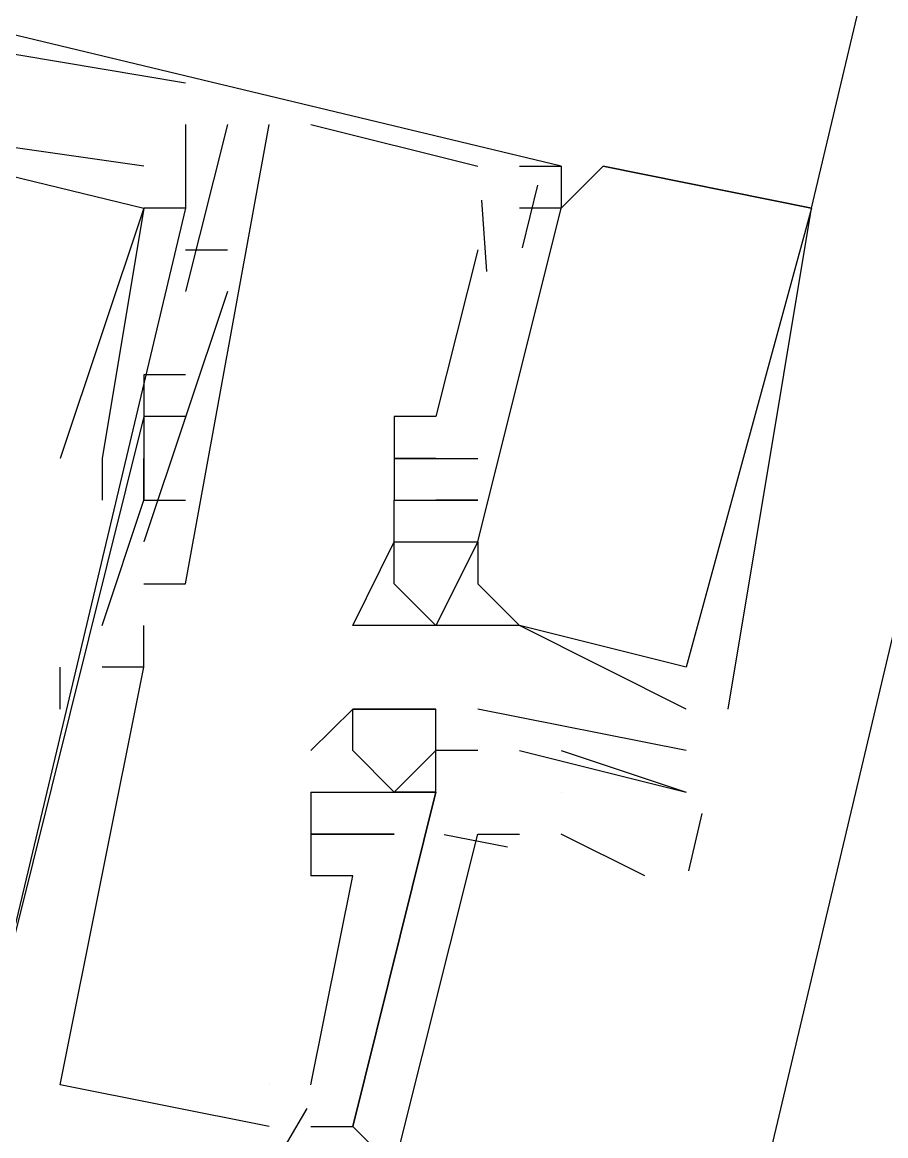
# Model space of a CAD drawing. Header units: feet. Extents: x -84 to 198, y -22 to 181.
# Drawn here: x 114.3611 to 114.637, y 60.5081 to 60.8638 of the extents above; entities that cross this region are included whole.
import ezdxf

# ---------------------------------------------------------------- set-up
doc = ezdxf.new("R2010")
doc.units = ezdxf.units.FT
doc.layers.add('A-LINEA', color=7, linetype='CONTINUOUS')

msp = doc.modelspace()

# ---------------------------------------------------------------- linework, layer by layer
at = {"layer": 'A-LINEA'}
for p, q in [((114.6133, 60.8044), (116.2533, 67.7378)), ((114.6133, 60.8044), (116.2533, 67.7378)), ((114.4133, 60.8444), (114.4133, 60.8444)), ((114.4133, 60.8444), (114.4133, 60.8444)), ((114.4133, 60.8444), (114.4133, 60.8444)), ((114.4133, 60.8444), (114.4133, 60.8444)), ((114.4133, 60.8444), (114.4133, 60.8444)), ((114.4133, 60.8444), (114.4133, 60.8444)), ((114.4133, 60.8444), (114.4133, 60.8444)), ((114.4133, 60.8444), (114.4133, 60.8444)), ((114.4133, 60.8444), (114.4133, 60.8444)), ((114.4133, 60.8444), (114.4133, 60.8444)), ((114.4133, 60.8444), (114.4133, 60.8444)), ((114.4133, 60.8444), (114.4133, 60.8444)), ((114.4133, 60.8311), (114.4133, 60.8178)), ((114.4133, 60.8311), (114.4133, 60.8311)), ((114.4267, 60.8311), (114.4133, 60.7778)), ((114.4133, 60.8311), (114.4133, 60.8178)), ((114.4133, 60.8311), (114.4133, 60.8311)), ((114.4267, 60.8311), (114.4133, 60.7778)), ((114.4133, 60.8311), (114.4133, 60.8178)), ((114.4133, 60.8311), (114.4133, 60.8311)), ((114.4267, 60.8311), (114.4133, 60.7778)), ((114.4133, 60.8311), (114.4133, 60.8178)), ((114.4133, 60.8311), (114.4133, 60.8311)), ((114.4267, 60.8311), (114.4133, 60.7778)), ((114.4133, 60.8311), (114.4133, 60.8178)), ((114.4133, 60.8311), (114.4133, 60.8311)), ((114.4267, 60.8311), (114.4133, 60.7778)), ((114.4133, 60.8311), (114.4133, 60.8178)), ((114.4133, 60.8311), (114.4133, 60.8311)), ((114.4267, 60.8311), (114.4133, 60.7778)), ((114.4267, 60.8311), (114.4267, 60.8311)), ((114.4267, 60.8311), (114.4267, 60.8311)), ((114.4267, 60.8311), (114.4267, 60.8311)), ((114.4267, 60.8311), (114.4267, 60.8311)), ((114.4267, 60.8311), (114.4267, 60.8311)), ((114.4267, 60.8311), (114.4267, 60.8311)), ((114.44, 60.8311), (114.44, 60.8311)), ((114.44, 60.8311), (114.44, 60.8311)), ((114.44, 60.8311), (114.44, 60.8311)), ((114.44, 60.8311), (114.44, 60.8311)), ((114.44, 60.8311), (114.44, 60.8311)), ((114.44, 60.8311), (114.44, 60.8311)), ((114.4533, 60.8311), (114.5067, 60.8178)), ((114.4533, 60.8311), (114.4533, 60.8311)), ((114.4533, 60.8311), (114.5067, 60.8178)), ((114.4533, 60.8311), (114.4533, 60.8311)), ((114.4533, 60.8311), (114.5067, 60.8178)), ((114.4533, 60.8311), (114.4533, 60.8311)), ((114.4533, 60.8311), (114.5067, 60.8178)), ((114.4533, 60.8311), (114.4533, 60.8311)), ((114.4533, 60.8311), (114.5067, 60.8178)), ((114.4533, 60.8311), (114.4533, 60.8311)), ((114.4533, 60.8311), (114.5067, 60.8178)), ((114.4533, 60.8311), (114.4533, 60.8311)), ((114.4, 60.8178), (114.4, 60.8178)), ((114.4, 60.8178), (114.4, 60.8178)), ((114.4, 60.8178), (114.4, 60.8178)), ((114.4, 60.8178), (114.4, 60.8178)), ((114.4, 60.8178), (114.4, 60.8178)), ((114.4, 60.8178), (114.4, 60.8178)), ((114.4133, 60.8178), (114.4133, 60.8178)), ((114.4133, 60.8178), (114.4133, 60.8178)), ((114.4133, 60.8178), (114.4133, 60.8178)), ((114.4133, 60.8178), (114.4133, 60.8178)), ((114.4133, 60.8178), (114.4133, 60.8178)), ((114.4133, 60.8178), (114.4133, 60.8178)), ((114.5067, 60.8178), (114.5067, 60.8178)), ((114.5067, 60.8178), (114.5067, 60.8178)), ((114.5067, 60.8178), (114.5067, 60.8178)), ((114.5067, 60.8178), (114.5067, 60.8178)), ((114.5067, 60.8178), (114.5067, 60.8178)), ((114.5067, 60.8178), (114.5067, 60.8178)), ((114.52, 60.8178), (114.52, 60.8178)), ((114.52, 60.8178), (114.52, 60.8178)), ((114.52, 60.8178), (114.52, 60.8178)), ((114.52, 60.8178), (114.52, 60.8178)), ((114.52, 60.8178), (114.52, 60.8178)), ((114.52, 60.8178), (114.52, 60.8178)), ((114.5333, 60.8178), (114.5333, 60.8178)), ((114.5333, 60.8178), (114.5333, 60.8178)), ((114.5333, 60.8178), (114.5333, 60.8178)), ((114.5333, 60.8178), (114.5333, 60.8178)), ((114.5333, 60.8178), (114.5333, 60.8178)), ((114.5333, 60.8178), (114.5333, 60.8178)), ((114.5333, 60.8178), (114.5333, 60.8178)), ((114.5333, 60.8178), (114.5333, 60.8178)), ((114.5333, 60.8178), (114.5333, 60.8178)), ((114.5333, 60.8178), (114.5333, 60.8178)), ((114.5333, 60.8178), (114.5333, 60.8178)), ((114.5333, 60.8178), (114.5333, 60.8178)), ((114.5467, 60.8178), (114.5467, 60.8178)), ((114.5467, 60.8178), (114.5467, 60.8178)), ((114.5467, 60.8178), (114.5467, 60.8178)), ((114.5467, 60.8178), (114.5467, 60.8178)), ((114.5467, 60.8178), (114.5467, 60.8178)), ((114.5467, 60.8178), (114.5467, 60.8178)), ((114.5467, 60.8178), (114.5467, 60.8178)), ((114.5467, 60.8178), (114.5467, 60.8178)), ((114.5467, 60.8178), (114.5467, 60.8178)), ((114.5467, 60.8178), (114.5467, 60.8178)), ((114.5467, 60.8178), (114.5467, 60.8178)), ((114.5467, 60.8178), (114.5467, 60.8178)), ((114.5257, 60.8117), (114.5209, 60.7917)), ((114.5257, 60.8117), (114.5209, 60.7917)), ((114.5257, 60.8117), (114.5209, 60.7917)), ((114.5257, 60.8117), (114.5209, 60.7917)), ((114.5257, 60.8117), (114.5209, 60.7917)), ((114.5257, 60.8117), (114.5209, 60.7917)), ((114.4133, 60.8044), (114.3467, 60.5244)), ((114.4133, 60.8044), (114.3467, 60.5244)), ((114.4133, 60.8044), (114.3467, 60.5244)), ((114.4133, 60.8044), (114.3467, 60.5244)), ((114.4133, 60.8044), (114.3467, 60.5244)), ((114.4133, 60.8044), (114.3467, 60.5244)), ((114.4, 60.8044), (114.4, 60.8044)), ((114.4, 60.8044), (114.4, 60.8044)), ((114.4, 60.8044), (114.4, 60.8044)), ((114.4, 60.8044), (114.4, 60.8044)), ((114.4, 60.8044), (114.4, 60.8044)), ((114.4, 60.8044), (114.4, 60.8044)), ((114.4, 60.8044), (114.4, 60.8044)), ((114.4, 60.8044), (114.4, 60.8044)), ((114.4, 60.8044), (114.4, 60.8044)), ((114.4, 60.8044), (114.4, 60.8044)), ((114.4, 60.8044), (114.4, 60.8044)), ((114.4, 60.8044), (114.4, 60.8044)), ((114.4133, 60.8044), (114.4133, 60.8044)), ((114.4133, 60.8044), (114.4133, 60.8044)), ((114.4133, 60.8044), (114.4133, 60.8044)), ((114.4133, 60.8044), (114.4133, 60.8044)), ((114.4133, 60.8044), (114.4133, 60.8044)), ((114.4133, 60.8044), (114.4133, 60.8044)), ((114.5079, 60.8069), (114.5095, 60.7842)), ((114.5079, 60.8069), (114.5095, 60.7842)), ((114.5079, 60.8069), (114.5095, 60.7842)), ((114.5079, 60.8069), (114.5095, 60.7842)), ((114.5079, 60.8069), (114.5095, 60.7842)), ((114.5079, 60.8069), (114.5095, 60.7842)), ((114.52, 60.8044), (114.52, 60.8044)), ((114.52, 60.8044), (114.52, 60.8044)), ((114.52, 60.8044), (114.52, 60.8044)), ((114.52, 60.8044), (114.52, 60.8044)), ((114.52, 60.8044), (114.52, 60.8044)), ((114.52, 60.8044), (114.52, 60.8044)), ((114.5333, 60.8044), (114.5333, 60.8044)), ((114.5333, 60.8044), (114.5333, 60.8044)), ((114.5333, 60.8044), (114.5333, 60.8044)), ((114.5333, 60.8044), (114.5333, 60.8044)), ((114.5333, 60.8044), (114.5333, 60.8044)), ((114.5333, 60.8044), (114.5333, 60.8044)), ((114.5333, 60.8044), (114.5333, 60.8044)), ((114.5333, 60.8044), (114.5333, 60.8044)), ((114.5333, 60.8044), (114.5333, 60.8044)), ((114.5333, 60.8044), (114.5333, 60.8044)), ((114.5333, 60.8044), (114.5333, 60.8044)), ((114.5333, 60.8044), (114.5333, 60.8044)), ((114.6133, 60.8044), (114.6133, 60.8044)), ((114.6133, 60.8044), (114.6133, 60.8044)), ((114.6133, 60.8044), (114.6133, 60.8044)), ((114.6133, 60.8044), (114.6133, 60.8044)), ((114.6133, 60.8044), (114.6133, 60.8044)), ((114.6133, 60.8044), (114.6133, 60.8044)), ((114.6133, 60.8044), (114.6133, 60.8044)), ((114.6133, 60.8044), (114.6133, 60.8044)), ((114.6133, 60.8044), (114.6133, 60.8044)), ((114.6133, 60.8044), (114.6133, 60.8044)), ((114.6133, 60.8044), (114.6133, 60.8044)), ((114.6133, 60.8044), (114.6133, 60.8044)), ((114.4133, 60.7911), (114.4267, 60.7911)), ((114.4133, 60.7911), (114.4133, 60.7911)), ((114.4133, 60.7911), (114.4267, 60.7911)), ((114.4133, 60.7911), (114.4133, 60.7911)), ((114.4133, 60.7911), (114.4267, 60.7911)), ((114.4133, 60.7911), (114.4133, 60.7911)), ((114.4133, 60.7911), (114.4267, 60.7911)), ((114.4133, 60.7911), (114.4133, 60.7911)), ((114.4133, 60.7911), (114.4267, 60.7911)), ((114.4133, 60.7911), (114.4133, 60.7911)), ((114.4133, 60.7911), (114.4267, 60.7911)), ((114.4133, 60.7911), (114.4133, 60.7911)), ((114.4267, 60.7911), (114.4267, 60.7911)), ((114.4267, 60.7911), (114.4267, 60.7911)), ((114.4267, 60.7911), (114.4267, 60.7911)), ((114.4267, 60.7911), (114.4267, 60.7911)), ((114.4267, 60.7911), (114.4267, 60.7911)), ((114.4267, 60.7911), (114.4267, 60.7911)), ((114.5067, 60.7911), (114.5067, 60.7911)), ((114.5067, 60.7911), (114.5067, 60.7911)), ((114.5067, 60.7911), (114.5067, 60.7911)), ((114.5067, 60.7911), (114.5067, 60.7911)), ((114.5067, 60.7911), (114.5067, 60.7911)), ((114.5067, 60.7911), (114.5067, 60.7911)), ((114.4267, 60.7778), (114.4, 60.6978)), ((114.4267, 60.7778), (114.4, 60.6978)), ((114.4267, 60.7778), (114.4, 60.6978)), ((114.4267, 60.7778), (114.4, 60.6978)), ((114.4267, 60.7778), (114.4, 60.6978)), ((114.4267, 60.7778), (114.4, 60.6978)), ((114.4133, 60.7778), (114.4133, 60.7778)), ((114.4133, 60.7778), (114.4133, 60.7778)), ((114.4133, 60.7778), (114.4133, 60.7778)), ((114.4133, 60.7778), (114.4133, 60.7778)), ((114.4133, 60.7778), (114.4133, 60.7778)), ((114.4133, 60.7778), (114.4133, 60.7778)), ((114.4267, 60.7778), (114.4267, 60.7778)), ((114.4267, 60.7778), (114.4267, 60.7778)), ((114.4267, 60.7778), (114.4267, 60.7778)), ((114.4267, 60.7778), (114.4267, 60.7778)), ((114.4267, 60.7778), (114.4267, 60.7778)), ((114.4267, 60.7778), (114.4267, 60.7778)), ((114.4, 60.7511), (114.4, 60.7511)), ((114.4, 60.7511), (114.4, 60.7511)), ((114.4, 60.7511), (114.4, 60.7511)), ((114.4, 60.7511), (114.4, 60.7511)), ((114.4, 60.7511), (114.4, 60.7511)), ((114.4, 60.7511), (114.4, 60.7511)), ((114.4133, 60.7511), (114.4133, 60.7511)), ((114.4133, 60.7511), (114.4133, 60.7511)), ((114.4133, 60.7511), (114.4133, 60.7511)), ((114.4133, 60.7511), (114.4133, 60.7511)), ((114.4133, 60.7511), (114.4133, 60.7511)), ((114.4133, 60.7511), (114.4133, 60.7511)), ((114.4, 60.7378), (114.4, 60.7378)), ((114.4, 60.7378), (114.4, 60.7378)), ((114.4, 60.7378), (114.4, 60.7378)), ((114.4, 60.7378), (114.4, 60.7378)), ((114.4, 60.7378), (114.4, 60.7378)), ((114.4, 60.7378), (114.4, 60.7378)), ((114.4, 60.7378), (114.4, 60.7378)), ((114.4, 60.7378), (114.4, 60.7378)), ((114.4, 60.7378), (114.4, 60.7378)), ((114.4, 60.7378), (114.4, 60.7378)), ((114.4, 60.7378), (114.4, 60.7378)), ((114.4, 60.7378), (114.4, 60.7378)), ((114.4133, 60.7378), (114.4133, 60.7378)), ((114.4133, 60.7378), (114.4133, 60.7378)), ((114.4133, 60.7378), (114.4133, 60.7378)), ((114.4133, 60.7378), (114.4133, 60.7378)), ((114.4133, 60.7378), (114.4133, 60.7378)), ((114.4133, 60.7378), (114.4133, 60.7378)), ((114.48, 60.7378), (114.48, 60.7378)), ((114.48, 60.7378), (114.48, 60.7378)), ((114.48, 60.7378), (114.48, 60.7378)), ((114.48, 60.7378), (114.48, 60.7378)), ((114.48, 60.7378), (114.48, 60.7378)), ((114.48, 60.7378), (114.48, 60.7378)), ((114.4933, 60.7378), (114.4933, 60.7378)), ((114.4933, 60.7378), (114.4933, 60.7378)), ((114.4933, 60.7378), (114.4933, 60.7378)), ((114.4933, 60.7378), (114.4933, 60.7378)), ((114.4933, 60.7378), (114.4933, 60.7378)), ((114.4933, 60.7378), (114.4933, 60.7378)), ((114.3733, 60.7244), (114.3733, 60.7244)), ((114.3733, 60.7244), (114.3733, 60.7244)), ((114.3733, 60.7244), (114.3733, 60.7244)), ((114.3733, 60.7244), (114.3733, 60.7244)), ((114.3733, 60.7244), (114.3733, 60.7244)), ((114.3733, 60.7244), (114.3733, 60.7244)), ((114.3867, 60.7244), (114.3867, 60.7244)), ((114.3867, 60.7244), (114.3867, 60.7244)), ((114.3867, 60.7244), (114.3867, 60.7244)), ((114.3867, 60.7244), (114.3867, 60.7244)), ((114.3867, 60.7244), (114.3867, 60.7244)), ((114.3867, 60.7244), (114.3867, 60.7244)), ((114.4, 60.7244), (114.4, 60.7244)), ((114.4, 60.7244), (114.4, 60.7244)), ((114.4, 60.7244), (114.4, 60.7244)), ((114.4, 60.7244), (114.4, 60.7244)), ((114.4, 60.7244), (114.4, 60.7244)), ((114.4, 60.7244), (114.4, 60.7244)), ((114.48, 60.7244), (114.48, 60.7244)), ((114.48, 60.7244), (114.48, 60.7244)), ((114.48, 60.7244), (114.48, 60.7244)), ((114.48, 60.7244), (114.48, 60.7244)), ((114.48, 60.7244), (114.48, 60.7244)), ((114.48, 60.7244), (114.48, 60.7244)), ((114.4933, 60.7244), (114.5067, 60.7244)), ((114.4933, 60.7244), (114.4933, 60.7244)), ((114.4933, 60.7244), (114.4933, 60.7244)), ((114.4933, 60.7244), (114.5067, 60.7244)), ((114.4933, 60.7244), (114.4933, 60.7244)), ((114.4933, 60.7244), (114.4933, 60.7244)), ((114.4933, 60.7244), (114.5067, 60.7244)), ((114.4933, 60.7244), (114.4933, 60.7244)), ((114.4933, 60.7244), (114.4933, 60.7244)), ((114.4933, 60.7244), (114.5067, 60.7244)), ((114.4933, 60.7244), (114.4933, 60.7244)), ((114.4933, 60.7244), (114.4933, 60.7244)), ((114.4933, 60.7244), (114.5067, 60.7244)), ((114.4933, 60.7244), (114.4933, 60.7244)), ((114.4933, 60.7244), (114.4933, 60.7244)), ((114.4933, 60.7244), (114.5067, 60.7244)), ((114.4933, 60.7244), (114.4933, 60.7244)), ((114.4933, 60.7244), (114.4933, 60.7244)), ((114.5067, 60.7244), (114.5067, 60.7244)), ((114.5067, 60.7244), (114.5067, 60.7244)), ((114.5067, 60.7244), (114.5067, 60.7244)), ((114.5067, 60.7244), (114.5067, 60.7244)), ((114.5067, 60.7244), (114.5067, 60.7244)), ((114.5067, 60.7244), (114.5067, 60.7244)), ((114.3867, 60.7111), (114.3867, 60.7111)), ((114.3867, 60.7111), (114.3867, 60.7111)), ((114.3867, 60.7111), (114.3867, 60.7111)), ((114.3867, 60.7111), (114.3867, 60.7111)), ((114.3867, 60.7111), (114.3867, 60.7111)), ((114.3867, 60.7111), (114.3867, 60.7111)), ((114.4, 60.7111), (114.4, 60.7111)), ((114.4, 60.7111), (114.4, 60.7111)), ((114.4, 60.7111), (114.4, 60.7111)), ((114.4, 60.7111), (114.4, 60.7111)), ((114.4, 60.7111), (114.4, 60.7111)), ((114.4, 60.7111), (114.4, 60.7111)), ((114.4, 60.7111), (114.4, 60.7111)), ((114.4, 60.7111), (114.4, 60.7111)), ((114.4, 60.7111), (114.4, 60.7111)), ((114.4, 60.7111), (114.4, 60.7111)), ((114.4, 60.7111), (114.4, 60.7111)), ((114.4, 60.7111), (114.4, 60.7111)), ((114.4133, 60.7111), (114.4133, 60.7111)), ((114.4133, 60.7111), (114.4133, 60.7111)), ((114.4133, 60.7111), (114.4133, 60.7111)), ((114.4133, 60.7111), (114.4133, 60.7111)), ((114.4133, 60.7111), (114.4133, 60.7111)), ((114.4133, 60.7111), (114.4133, 60.7111)), ((114.48, 60.7111), (114.48, 60.7111)), ((114.48, 60.7111), (114.48, 60.7111)), ((114.48, 60.7111), (114.48, 60.7111)), ((114.48, 60.7111), (114.48, 60.7111)), ((114.48, 60.7111), (114.48, 60.7111)), ((114.48, 60.7111), (114.48, 60.7111)), ((114.48, 60.7111), (114.48, 60.7111)), ((114.48, 60.7111), (114.48, 60.7111)), ((114.48, 60.7111), (114.48, 60.7111)), ((114.48, 60.7111), (114.48, 60.7111)), ((114.48, 60.7111), (114.48, 60.7111)), ((114.48, 60.7111), (114.48, 60.7111)), ((114.4933, 60.7111), (114.4933, 60.7111)), ((114.4933, 60.7111), (114.4933, 60.7111)), ((114.4933, 60.7111), (114.4933, 60.7111)), ((114.4933, 60.7111), (114.4933, 60.7111)), ((114.4933, 60.7111), (114.4933, 60.7111)), ((114.4933, 60.7111), (114.4933, 60.7111)), ((114.4933, 60.7111), (114.4933, 60.7111)), ((114.4933, 60.7111), (114.4933, 60.7111)), ((114.4933, 60.7111), (114.4933, 60.7111)), ((114.4933, 60.7111), (114.4933, 60.7111)), ((114.4933, 60.7111), (114.4933, 60.7111)), ((114.4933, 60.7111), (114.4933, 60.7111)), ((114.4933, 60.7111), (114.4933, 60.7111)), ((114.4933, 60.7111), (114.4933, 60.7111)), ((114.4933, 60.7111), (114.4933, 60.7111)), ((114.4933, 60.7111), (114.4933, 60.7111)), ((114.4933, 60.7111), (114.4933, 60.7111)), ((114.4933, 60.7111), (114.4933, 60.7111)), ((114.4933, 60.7111), (114.4933, 60.7111)), ((114.4933, 60.7111), (114.4933, 60.7111)), ((114.4933, 60.7111), (114.4933, 60.7111)), ((114.4933, 60.7111), (114.4933, 60.7111)), ((114.4933, 60.7111), (114.4933, 60.7111)), ((114.4933, 60.7111), (114.4933, 60.7111)), ((114.5067, 60.7111), (114.5067, 60.7111)), ((114.5067, 60.7111), (114.5067, 60.7111)), ((114.5067, 60.7111), (114.5067, 60.7111)), ((114.5067, 60.7111), (114.5067, 60.7111)), ((114.5067, 60.7111), (114.5067, 60.7111)), ((114.5067, 60.7111), (114.5067, 60.7111)), ((114.5067, 60.7111), (114.5067, 60.7111)), ((114.5067, 60.7111), (114.5067, 60.7111)), ((114.5067, 60.7111), (114.5067, 60.7111)), ((114.5067, 60.7111), (114.5067, 60.7111)), ((114.5067, 60.7111), (114.5067, 60.7111)), ((114.5067, 60.7111), (114.5067, 60.7111)), ((114.4, 60.6978), (114.4, 60.6978)), ((114.4, 60.6978), (114.4, 60.6978)), ((114.4, 60.6978), (114.4, 60.6978)), ((114.4, 60.6978), (114.4, 60.6978)), ((114.4, 60.6978), (114.4, 60.6978)), ((114.4, 60.6978), (114.4, 60.6978)), ((114.48, 60.6978), (114.48, 60.6978)), ((114.48, 60.6978), (114.48, 60.6978)), ((114.48, 60.6978), (114.48, 60.6978)), ((114.48, 60.6978), (114.48, 60.6978)), ((114.48, 60.6978), (114.48, 60.6978)), ((114.48, 60.6978), (114.48, 60.6978)), ((114.48, 60.6978), (114.48, 60.6978)), ((114.48, 60.6978), (114.48, 60.6978)), ((114.48, 60.6978), (114.48, 60.6978)), ((114.48, 60.6978), (114.48, 60.6978)), ((114.48, 60.6978), (114.48, 60.6978)), ((114.48, 60.6978), (114.48, 60.6978)), ((114.48, 60.6978), (114.48, 60.6978)), ((114.48, 60.6978), (114.48, 60.6978)), ((114.48, 60.6978), (114.48, 60.6978)), ((114.48, 60.6978), (114.48, 60.6978)), ((114.48, 60.6978), (114.48, 60.6978)), ((114.48, 60.6978), (114.48, 60.6978)), ((114.4933, 60.6978), (114.4933, 60.6978)), ((114.4933, 60.6978), (114.4933, 60.6978)), ((114.4933, 60.6978), (114.4933, 60.6978)), ((114.4933, 60.6978), (114.4933, 60.6978)), ((114.4933, 60.6978), (114.4933, 60.6978)), ((114.4933, 60.6978), (114.4933, 60.6978)), ((114.4933, 60.6978), (114.4933, 60.6978)), ((114.4933, 60.6978), (114.4933, 60.6978)), ((114.4933, 60.6978), (114.4933, 60.6978)), ((114.4933, 60.6978), (114.4933, 60.6978)), ((114.4933, 60.6978), (114.4933, 60.6978)), ((114.4933, 60.6978), (114.4933, 60.6978)), ((114.4933, 60.6978), (114.4933, 60.6978)), ((114.4933, 60.6978), (114.4933, 60.6978)), ((114.4933, 60.6978), (114.4933, 60.6978)), ((114.4933, 60.6978), (114.4933, 60.6978)), ((114.4933, 60.6978), (114.4933, 60.6978)), ((114.4933, 60.6978), (114.4933, 60.6978)), ((114.5067, 60.6978), (114.5067, 60.6978)), ((114.5067, 60.6978), (114.5067, 60.6978)), ((114.5067, 60.6978), (114.5067, 60.6978)), ((114.5067, 60.6978), (114.5067, 60.6978)), ((114.5067, 60.6978), (114.5067, 60.6978)), ((114.5067, 60.6978), (114.5067, 60.6978)), ((114.5067, 60.6978), (114.5067, 60.6978)), ((114.5067, 60.6978), (114.5067, 60.6978)), ((114.5067, 60.6978), (114.5067, 60.6978)), ((114.5067, 60.6978), (114.5067, 60.6978)), ((114.5067, 60.6978), (114.5067, 60.6978)), ((114.5067, 60.6978), (114.5067, 60.6978)), ((114.5067, 60.6978), (114.5067, 60.6978)), ((114.5067, 60.6978), (114.5067, 60.6978)), ((114.5067, 60.6978), (114.5067, 60.6978)), ((114.5067, 60.6978), (114.5067, 60.6978)), ((114.5067, 60.6978), (114.5067, 60.6978)), ((114.5067, 60.6978), (114.5067, 60.6978)), ((114.4, 60.6844), (114.4, 60.6844)), ((114.4, 60.6844), (114.4, 60.6844)), ((114.4, 60.6844), (114.4, 60.6844)), ((114.4, 60.6844), (114.4, 60.6844)), ((114.4, 60.6844), (114.4, 60.6844)), ((114.4, 60.6844), (114.4, 60.6844)), ((114.4133, 60.6844), (114.4133, 60.6844)), ((114.4133, 60.6844), (114.4133, 60.6844)), ((114.4133, 60.6844), (114.4133, 60.6844)), ((114.4133, 60.6844), (114.4133, 60.6844)), ((114.4133, 60.6844), (114.4133, 60.6844)), ((114.4133, 60.6844), (114.4133, 60.6844)), ((114.48, 60.6844), (114.48, 60.6844)), ((114.48, 60.6844), (114.48, 60.6844)), ((114.48, 60.6844), (114.48, 60.6844)), ((114.48, 60.6844), (114.48, 60.6844)), ((114.48, 60.6844), (114.48, 60.6844)), ((114.48, 60.6844), (114.48, 60.6844)), ((114.5067, 60.6844), (114.5067, 60.6844)), ((114.5067, 60.6844), (114.5067, 60.6844)), ((114.5067, 60.6844), (114.5067, 60.6844)), ((114.5067, 60.6844), (114.5067, 60.6844)), ((114.5067, 60.6844), (114.5067, 60.6844)), ((114.5067, 60.6844), (114.5067, 60.6844)), ((114.3867, 60.6711), (114.3867, 60.6711)), ((114.3867, 60.6711), (114.3867, 60.6711)), ((114.3867, 60.6711), (114.3867, 60.6711)), ((114.3867, 60.6711), (114.3867, 60.6711)), ((114.3867, 60.6711), (114.3867, 60.6711)), ((114.3867, 60.6711), (114.3867, 60.6711)), ((114.4, 60.6711), (114.4, 60.6711)), ((114.4, 60.6711), (114.4, 60.6711)), ((114.4, 60.6711), (114.4, 60.6711)), ((114.4, 60.6711), (114.4, 60.6711)), ((114.4, 60.6711), (114.4, 60.6711)), ((114.4, 60.6711), (114.4, 60.6711)), ((114.4667, 60.6711), (114.4667, 60.6711)), ((114.4667, 60.6711), (114.4667, 60.6711)), ((114.4667, 60.6711), (114.4667, 60.6711)), ((114.4667, 60.6711), (114.4667, 60.6711)), ((114.4667, 60.6711), (114.4667, 60.6711)), ((114.4667, 60.6711), (114.4667, 60.6711)), ((114.48, 60.6711), (114.48, 60.6711)), ((114.48, 60.6711), (114.48, 60.6711)), ((114.48, 60.6711), (114.48, 60.6711)), ((114.48, 60.6711), (114.48, 60.6711)), ((114.48, 60.6711), (114.48, 60.6711)), ((114.48, 60.6711), (114.48, 60.6711)), ((114.4933, 60.6711), (114.4933, 60.6711)), ((114.4933, 60.6711), (114.4933, 60.6711)), ((114.4933, 60.6711), (114.4933, 60.6711)), ((114.4933, 60.6711), (114.4933, 60.6711)), ((114.4933, 60.6711), (114.4933, 60.6711)), ((114.4933, 60.6711), (114.4933, 60.6711)), ((114.5067, 60.6711), (114.5067, 60.6711)), ((114.5067, 60.6711), (114.5067, 60.6711)), ((114.5067, 60.6711), (114.5067, 60.6711)), ((114.5067, 60.6711), (114.5067, 60.6711)), ((114.5067, 60.6711), (114.5067, 60.6711)), ((114.5067, 60.6711), (114.5067, 60.6711)), ((114.52, 60.6711), (114.52, 60.6711)), ((114.52, 60.6711), (114.52, 60.6711)), ((114.52, 60.6711), (114.52, 60.6711)), ((114.52, 60.6711), (114.52, 60.6711)), ((114.52, 60.6711), (114.52, 60.6711)), ((114.52, 60.6711), (114.52, 60.6711)), ((114.52, 60.6711), (114.52, 60.6711)), ((114.52, 60.6711), (114.52, 60.6711)), ((114.52, 60.6711), (114.52, 60.6711)), ((114.52, 60.6711), (114.52, 60.6711)), ((114.52, 60.6711), (114.52, 60.6711)), ((114.52, 60.6711), (114.52, 60.6711)), ((114.3733, 60.6444), (114.3733, 60.6578)), ((114.3733, 60.6578), (114.3733, 60.6578)), ((114.3733, 60.6444), (114.3733, 60.6578)), ((114.3733, 60.6578), (114.3733, 60.6578)), ((114.3733, 60.6444), (114.3733, 60.6578)), ((114.3733, 60.6578), (114.3733, 60.6578)), ((114.3733, 60.6444), (114.3733, 60.6578)), ((114.3733, 60.6578), (114.3733, 60.6578)), ((114.3733, 60.6444), (114.3733, 60.6578)), ((114.3733, 60.6578), (114.3733, 60.6578)), ((114.3733, 60.6444), (114.3733, 60.6578)), ((114.3733, 60.6578), (114.3733, 60.6578)), ((114.4, 60.6578), (114.3867, 60.6578)), ((114.3867, 60.6578), (114.3867, 60.6578)), ((114.4, 60.6578), (114.3867, 60.6578)), ((114.3867, 60.6578), (114.3867, 60.6578)), ((114.4, 60.6578), (114.3867, 60.6578)), ((114.3867, 60.6578), (114.3867, 60.6578)), ((114.4, 60.6578), (114.3867, 60.6578)), ((114.3867, 60.6578), (114.3867, 60.6578)), ((114.4, 60.6578), (114.3867, 60.6578)), ((114.3867, 60.6578), (114.3867, 60.6578)), ((114.4, 60.6578), (114.3867, 60.6578)), ((114.3867, 60.6578), (114.3867, 60.6578)), ((114.4, 60.6578), (114.4, 60.6578)), ((114.4, 60.6578), (114.4, 60.6578)), ((114.4, 60.6578), (114.4, 60.6578)), ((114.4, 60.6578), (114.4, 60.6578)), ((114.4, 60.6578), (114.4, 60.6578)), ((114.4, 60.6578), (114.4, 60.6578)), ((114.4, 60.6578), (114.4, 60.6578)), ((114.4, 60.6578), (114.4, 60.6578)), ((114.4, 60.6578), (114.4, 60.6578)), ((114.4, 60.6578), (114.4, 60.6578)), ((114.4, 60.6578), (114.4, 60.6578)), ((114.4, 60.6578), (114.4, 60.6578)), ((114.5733, 60.6578), (114.5733, 60.6578)), ((114.5733, 60.6578), (114.5733, 60.6578)), ((114.5733, 60.6578), (114.5733, 60.6578)), ((114.5733, 60.6578), (114.5733, 60.6578)), ((114.5733, 60.6578), (114.5733, 60.6578)), ((114.5733, 60.6578), (114.5733, 60.6578)), ((114.3733, 60.6444), (114.3733, 60.6444)), ((114.3733, 60.6444), (114.3733, 60.6444)), ((114.3733, 60.6444), (114.3733, 60.6444)), ((114.3733, 60.6444), (114.3733, 60.6444)), ((114.3733, 60.6444), (114.3733, 60.6444)), ((114.3733, 60.6444), (114.3733, 60.6444)), ((114.4667, 60.6444), (114.4667, 60.6444)), ((114.4667, 60.6444), (114.4667, 60.6444)), ((114.4667, 60.6444), (114.4667, 60.6444)), ((114.4667, 60.6444), (114.4667, 60.6444)), ((114.48, 60.6444), (114.48, 60.6444)), ((114.48, 60.6444), (114.48, 60.6444)), ((114.4933, 60.6444), (114.4933, 60.6444)), ((114.4933, 60.6444), (114.4933, 60.6444)), ((114.4933, 60.6444), (114.4933, 60.6444)), ((114.4933, 60.6444), (114.4933, 60.6444)), ((114.5733, 60.6311), (114.5067, 60.6444)), ((114.5067, 60.6444), (114.5067, 60.6444)), ((114.5733, 60.6311), (114.5067, 60.6444)), ((114.5067, 60.6444), (114.5067, 60.6444)), ((114.5733, 60.6444), (114.5733, 60.6444)), ((114.5733, 60.6444), (114.5733, 60.6444)), ((114.5733, 60.6444), (114.5733, 60.6444)), ((114.5733, 60.6444), (114.5733, 60.6444)), ((114.5733, 60.6444), (114.5733, 60.6444)), ((114.5733, 60.6444), (114.5733, 60.6444)), ((114.5867, 60.6444), (114.5867, 60.6444)), ((114.5867, 60.6444), (114.5867, 60.6444)), ((114.5867, 60.6444), (114.5867, 60.6444)), ((114.5867, 60.6444), (114.5867, 60.6444)), ((114.5867, 60.6444), (114.5867, 60.6444)), ((114.5867, 60.6444), (114.5867, 60.6444)), ((114.4533, 60.6311), (114.4533, 60.6311)), ((114.4533, 60.6311), (114.4533, 60.6311)), ((114.4667, 60.6311), (114.4667, 60.6311)), ((114.4667, 60.6311), (114.4667, 60.6311)), ((114.4933, 60.6311), (114.4933, 60.6311)), ((114.4933, 60.6311), (114.4933, 60.6311)), ((114.4933, 60.6311), (114.4933, 60.6311)), ((114.4933, 60.6311), (114.4933, 60.6311)), ((114.4933, 60.6311), (114.4933, 60.6311)), ((114.4933, 60.6311), (114.4933, 60.6311)), ((114.4933, 60.6311), (114.4933, 60.6311)), ((114.4933, 60.6311), (114.4933, 60.6311)), ((114.5067, 60.6311), (114.5067, 60.6311)), ((114.5067, 60.6311), (114.5067, 60.6311)), ((114.5067, 60.6311), (114.5067, 60.6311)), ((114.5067, 60.6311), (114.5067, 60.6311)), ((114.52, 60.6311), (114.52, 60.6311)), ((114.52, 60.6311), (114.52, 60.6311)), ((114.5333, 60.6311), (114.5733, 60.6178)), ((114.5333, 60.6311), (114.5733, 60.6178)), ((114.5733, 60.6311), (114.5733, 60.6311)), ((114.5733, 60.6311), (114.5733, 60.6311)), ((114.4533, 60.6178), (114.4533, 60.6178)), ((114.4533, 60.6178), (114.4533, 60.5911)), ((114.4533, 60.6178), (114.4533, 60.6178)), ((114.4533, 60.6178), (114.4533, 60.5911)), ((114.4533, 60.6178), (114.4533, 60.6178)), ((114.4533, 60.6178), (114.4533, 60.5911)), ((114.4533, 60.6178), (114.4533, 60.6178)), ((114.4533, 60.6178), (114.4533, 60.6178)), ((114.4533, 60.6178), (114.4533, 60.5911)), ((114.4533, 60.6178), (114.4533, 60.6178)), ((114.4533, 60.6178), (114.4533, 60.5911)), ((114.4533, 60.6178), (114.4533, 60.6178)), ((114.4533, 60.6178), (114.4533, 60.5911)), ((114.4533, 60.6178), (114.4533, 60.6178)), ((114.4667, 60.6178), (114.4667, 60.6178)), ((114.4667, 60.6178), (114.4667, 60.6178)), ((114.4667, 60.6178), (114.4667, 60.6178)), ((114.4667, 60.6178), (114.4667, 60.6178)), ((114.4667, 60.6178), (114.4667, 60.6178)), ((114.4667, 60.6178), (114.4667, 60.6178)), ((114.4667, 60.6178), (114.4667, 60.6178)), ((114.4667, 60.6178), (114.4667, 60.6178)), ((114.4667, 60.6178), (114.4667, 60.6178)), ((114.4667, 60.6178), (114.4667, 60.6178)), ((114.4667, 60.6178), (114.4667, 60.6178)), ((114.4667, 60.6178), (114.4667, 60.6178)), ((114.4667, 60.6178), (114.4667, 60.6178)), ((114.4667, 60.6178), (114.4667, 60.6178)), ((114.48, 60.6178), (114.48, 60.6178)), ((114.48, 60.6178), (114.48, 60.6178)), ((114.48, 60.6178), (114.48, 60.6178)), ((114.48, 60.6178), (114.48, 60.6178)), ((114.48, 60.6178), (114.48, 60.6178)), ((114.48, 60.6178), (114.48, 60.6178)), ((114.48, 60.6178), (114.48, 60.6178)), ((114.48, 60.6178), (114.48, 60.6178)), ((114.48, 60.6178), (114.48, 60.6178)), ((114.48, 60.6178), (114.48, 60.6178)), ((114.48, 60.6178), (114.48, 60.6178)), ((114.48, 60.6178), (114.48, 60.6178)), ((114.4933, 60.6178), (114.4933, 60.6178)), ((114.4933, 60.6178), (114.4933, 60.6178)), ((114.4933, 60.6178), (114.4933, 60.6178)), ((114.4933, 60.6178), (114.4933, 60.6178)), ((114.4933, 60.6178), (114.4933, 60.6178)), ((114.4933, 60.6178), (114.4933, 60.6178)), ((114.4933, 60.6178), (114.4933, 60.6178)), ((114.4933, 60.6178), (114.4933, 60.6178)), ((114.5333, 60.6178), (114.5333, 60.6178)), ((114.5333, 60.6178), (114.5333, 60.6178)), ((114.5733, 60.6178), (114.5733, 60.6178)), ((114.5733, 60.6178), (114.5733, 60.6178)), ((114.5783, 60.611), (114.574, 60.5927)), ((114.5783, 60.611), (114.574, 60.5927)), ((114.4533, 60.6044), (114.4533, 60.6044)), ((114.4533, 60.6044), (114.4533, 60.6044)), ((114.4533, 60.6044), (114.4533, 60.6044)), ((114.4533, 60.6044), (114.4533, 60.6044)), ((114.4533, 60.6044), (114.4533, 60.6044)), ((114.4533, 60.6044), (114.4533, 60.6044)), ((114.4533, 60.6044), (114.4533, 60.6044)), ((114.4533, 60.6044), (114.4533, 60.6044)), ((114.4533, 60.6044), (114.4533, 60.6044)), ((114.4533, 60.6044), (114.4533, 60.6044)), ((114.4533, 60.6044), (114.4533, 60.6044)), ((114.4533, 60.6044), (114.4533, 60.6044)), ((114.4667, 60.6044), (114.4667, 60.6044)), ((114.4667, 60.6044), (114.4667, 60.6044)), ((114.4667, 60.6044), (114.4667, 60.6044)), ((114.4667, 60.6044), (114.4667, 60.6044)), ((114.4667, 60.6044), (114.4667, 60.6044)), ((114.4667, 60.6044), (114.4667, 60.6044)), ((114.4667, 60.6044), (114.4667, 60.6044)), ((114.4667, 60.6044), (114.4667, 60.6044)), ((114.4667, 60.6044), (114.4667, 60.6044)), ((114.4667, 60.6044), (114.4667, 60.6044)), ((114.4667, 60.6044), (114.4667, 60.6044)), ((114.4667, 60.6044), (114.4667, 60.6044)), ((114.4667, 60.6044), (114.4667, 60.6044)), ((114.4667, 60.6044), (114.4667, 60.6044)), ((114.4667, 60.6044), (114.4667, 60.6044)), ((114.4667, 60.6044), (114.4667, 60.6044)), ((114.4667, 60.6044), (114.4667, 60.6044)), ((114.4667, 60.6044), (114.4667, 60.6044)), ((114.4667, 60.6044), (114.4667, 60.6044)), ((114.4667, 60.6044), (114.4667, 60.6044)), ((114.4667, 60.6044), (114.4667, 60.6044)), ((114.4667, 60.6044), (114.4667, 60.6044)), ((114.4667, 60.6044), (114.4667, 60.6044)), ((114.4667, 60.6044), (114.4667, 60.6044)), ((114.48, 60.6044), (114.48, 60.6044)), ((114.48, 60.6044), (114.48, 60.6044)), ((114.48, 60.6044), (114.48, 60.6044)), ((114.48, 60.6044), (114.48, 60.6044)), ((114.48, 60.6044), (114.48, 60.6044)), ((114.48, 60.6044), (114.48, 60.6044)), ((114.48, 60.6044), (114.48, 60.6044)), ((114.48, 60.6044), (114.48, 60.6044)), ((114.48, 60.6044), (114.48, 60.6044)), ((114.48, 60.6044), (114.48, 60.6044)), ((114.48, 60.6044), (114.48, 60.6044)), ((114.48, 60.6044), (114.48, 60.6044)), ((114.5162, 60.6003), (114.4959, 60.6042)), ((114.5162, 60.6003), (114.4959, 60.6042)), ((114.5162, 60.6003), (114.4959, 60.6042)), ((114.5162, 60.6003), (114.4959, 60.6042)), ((114.5162, 60.6003), (114.4959, 60.6042)), ((114.5162, 60.6003), (114.4959, 60.6042)), ((114.56, 60.5911), (114.5333, 60.6044)), ((114.56, 60.5911), (114.5333, 60.6044)), ((114.4533, 60.5911), (114.4533, 60.5911)), ((114.4533, 60.5244), (114.4667, 60.5911)), ((114.4667, 60.5911), (114.4533, 60.5911)), ((114.4533, 60.5911), (114.4533, 60.5911)), ((114.4533, 60.5911), (114.4533, 60.5911)), ((114.4533, 60.5911), (114.4533, 60.5911)), ((114.4533, 60.5244), (114.4667, 60.5911)), ((114.4667, 60.5911), (114.4533, 60.5911)), ((114.4533, 60.5911), (114.4533, 60.5911)), ((114.4533, 60.5911), (114.4533, 60.5911)), ((114.4533, 60.5911), (114.4533, 60.5911)), ((114.4533, 60.5244), (114.4667, 60.5911)), ((114.4667, 60.5911), (114.4533, 60.5911)), ((114.4533, 60.5911), (114.4533, 60.5911)), ((114.4533, 60.5911), (114.4533, 60.5911)), ((114.4533, 60.5911), (114.4533, 60.5911)), ((114.4533, 60.5244), (114.4667, 60.5911)), ((114.4667, 60.5911), (114.4533, 60.5911)), ((114.4533, 60.5911), (114.4533, 60.5911)), ((114.4533, 60.5911), (114.4533, 60.5911)), ((114.4533, 60.5911), (114.4533, 60.5911)), ((114.4533, 60.5244), (114.4667, 60.5911)), ((114.4667, 60.5911), (114.4533, 60.5911)), ((114.4533, 60.5911), (114.4533, 60.5911)), ((114.4533, 60.5911), (114.4533, 60.5911)), ((114.4533, 60.5911), (114.4533, 60.5911)), ((114.4533, 60.5244), (114.4667, 60.5911)), ((114.4667, 60.5911), (114.4533, 60.5911)), ((114.4533, 60.5911), (114.4533, 60.5911)), ((114.4533, 60.5911), (114.4533, 60.5911)), ((114.4667, 60.5911), (114.4667, 60.5911)), ((114.4667, 60.5911), (114.4667, 60.5911)), ((114.4667, 60.5911), (114.4667, 60.5911)), ((114.4667, 60.5911), (114.4667, 60.5911)), ((114.4667, 60.5911), (114.4667, 60.5911)), ((114.4667, 60.5911), (114.4667, 60.5911)), ((114.4667, 60.5911), (114.4667, 60.5911)), ((114.4667, 60.5911), (114.4667, 60.5911)), ((114.4667, 60.5911), (114.4667, 60.5911)), ((114.4667, 60.5911), (114.4667, 60.5911)), ((114.4667, 60.5911), (114.4667, 60.5911)), ((114.4667, 60.5911), (114.4667, 60.5911)), ((114.3733, 60.5244), (114.3733, 60.5244)), ((114.3733, 60.5244), (114.3733, 60.5244)), ((114.3733, 60.5244), (114.3733, 60.5244)), ((114.3733, 60.5244), (114.3733, 60.5244)), ((114.3733, 60.5244), (114.3733, 60.5244)), ((114.3733, 60.5244), (114.3733, 60.5244)), ((114.44, 60.5244), (114.44, 60.5244)), ((114.44, 60.5244), (114.44, 60.5244)), ((114.44, 60.5244), (114.44, 60.5244)), ((114.44, 60.5244), (114.44, 60.5244)), ((114.44, 60.5244), (114.44, 60.5244)), ((114.44, 60.5244), (114.44, 60.5244)), ((114.44, 60.5244), (114.44, 60.5244)), ((114.44, 60.5244), (114.44, 60.5244)), ((114.44, 60.5244), (114.44, 60.5244)), ((114.44, 60.5244), (114.44, 60.5244)), ((114.44, 60.5244), (114.44, 60.5244)), ((114.44, 60.5244), (114.44, 60.5244)), ((114.4533, 60.5244), (114.4533, 60.5244)), ((114.4533, 60.5244), (114.4533, 60.5244)), ((114.4533, 60.5244), (114.4533, 60.5244)), ((114.4533, 60.5244), (114.4533, 60.5244)), ((114.4533, 60.5244), (114.4533, 60.5244)), ((114.4533, 60.5244), (114.4533, 60.5244)), ((114.4521, 60.5168), (114.4406, 60.4973)), ((114.4521, 60.5168), (114.4406, 60.4973)), ((114.4521, 60.5168), (114.4406, 60.4973)), ((114.4521, 60.5168), (114.4406, 60.4973)), ((114.4521, 60.5168), (114.4406, 60.4973)), ((114.4521, 60.5168), (114.4406, 60.4973)), ((114.44, 60.5111), (114.44, 60.5111)), ((114.44, 60.5111), (114.44, 60.5111)), ((114.44, 60.5111), (114.44, 60.5111)), ((114.44, 60.5111), (114.44, 60.5111)), ((114.44, 60.5111), (114.44, 60.5111)), ((114.44, 60.5111), (114.44, 60.5111)), ((114.4533, 60.5111), (114.4667, 60.5111)), ((114.4533, 60.5111), (114.4533, 60.5111)), ((114.4533, 60.5111), (114.4533, 60.5111)), ((114.4533, 60.5111), (114.4533, 60.5111)), ((114.4533, 60.5111), (114.4667, 60.5111)), ((114.4533, 60.5111), (114.4533, 60.5111)), ((114.4533, 60.5111), (114.4533, 60.5111)), ((114.4533, 60.5111), (114.4533, 60.5111)), ((114.4667, 60.5111), (114.4667, 60.5111)), ((114.4667, 60.5111), (114.4667, 60.5111)), ((114.4667, 60.5111), (114.4667, 60.5111)), ((114.4667, 60.5111), (114.4667, 60.5111)), ((114.4667, 60.5111), (114.4667, 60.5111)), ((114.4667, 60.5111), (114.4667, 60.5111))]:
    msp.add_line(p, q, dxfattribs=at)
for points in [[(117.0933, 59.0178), (114.4, 59.6578), (118.2, 75.6978), (122, 91.7511), (124.68, 91.1111)], [(117.0933, 59.0178), (114.4, 59.6578), (118.2, 75.6978), (122, 91.7511), (124.68, 91.1111)], [(114.52, 60.8178), (114.5333, 60.8178), (113.8667, 60.9778)], [(114.52, 60.8178), (114.5333, 60.8178), (113.8667, 60.9778)], [(114.52, 60.8178), (114.5333, 60.8178), (113.8667, 60.9778)], [(114.52, 60.8178), (114.5333, 60.8178), (113.8667, 60.9778)], [(114.52, 60.8178), (114.5333, 60.8178), (113.8667, 60.9778)], [(114.52, 60.8178), (114.5333, 60.8178), (113.8667, 60.9778)], [(113.8667, 60.8444), (113.88, 60.8311), (113.9067, 60.9244), (114.4, 60.8044), (114.3733, 60.7244)], [(113.8667, 60.8444), (113.88, 60.8311), (113.9067, 60.9244), (114.4, 60.8044), (114.3733, 60.7244)], [(113.8667, 60.8444), (113.88, 60.8311), (113.9067, 60.9244), (114.4, 60.8044), (114.3733, 60.7244)], [(113.8667, 60.8444), (113.88, 60.8311), (113.9067, 60.9244), (114.4, 60.8044), (114.3733, 60.7244)], [(113.8667, 60.8444), (113.88, 60.8311), (113.9067, 60.9244), (114.4, 60.8044), (114.3733, 60.7244)], [(113.8667, 60.8444), (113.88, 60.8311), (113.9067, 60.9244), (114.4, 60.8044), (114.3733, 60.7244)], [(114.4, 60.8178), (114.3067, 60.8311), (114.32, 60.8444), (114.3067, 60.8578), (114.3067, 60.8311), (113.9067, 60.9244)], [(114.4, 60.8178), (114.3067, 60.8311), (114.32, 60.8444), (114.3067, 60.8578), (114.3067, 60.8311), (113.9067, 60.9244)], [(114.4, 60.8178), (114.3067, 60.8311), (114.32, 60.8444), (114.3067, 60.8578), (114.3067, 60.8311), (113.9067, 60.9244)], [(114.4, 60.8178), (114.3067, 60.8311), (114.32, 60.8444), (114.3067, 60.8578), (114.3067, 60.8311), (113.9067, 60.9244)], [(114.4, 60.8178), (114.3067, 60.8311), (114.32, 60.8444), (114.3067, 60.8578), (114.3067, 60.8311), (113.9067, 60.9244)], [(114.4, 60.8178), (114.3067, 60.8311), (114.32, 60.8444), (114.3067, 60.8578), (114.3067, 60.8311), (113.9067, 60.9244)], [(114.3333, 60.8578), (114.32, 60.8444), (114.32, 60.8311), (114.3333, 60.8311), (114.3333, 60.8578), (114.4133, 60.8444)], [(114.3333, 60.8578), (114.32, 60.8444), (114.32, 60.8311), (114.3333, 60.8311), (114.3333, 60.8578), (114.4133, 60.8444)], [(114.3333, 60.8578), (114.32, 60.8444), (114.32, 60.8311), (114.3333, 60.8311), (114.3333, 60.8578), (114.4133, 60.8444)], [(114.3333, 60.8578), (114.32, 60.8444), (114.32, 60.8311), (114.3333, 60.8311), (114.3333, 60.8578), (114.4133, 60.8444)], [(114.3333, 60.8578), (114.32, 60.8444), (114.32, 60.8311), (114.3333, 60.8311), (114.3333, 60.8578), (114.4133, 60.8444)], [(114.3333, 60.8578), (114.32, 60.8444), (114.32, 60.8311), (114.3333, 60.8311), (114.3333, 60.8578), (114.4133, 60.8444)], [(114.4133, 60.8311), (114.4133, 60.8044), (114.4, 60.8044), (114.3867, 60.7244), (114.3867, 60.7111), (114.3867, 60.7111)], [(114.4133, 60.8311), (114.4133, 60.8044), (114.4, 60.8044), (114.3867, 60.7244), (114.3867, 60.7111), (114.3867, 60.7111)], [(114.4133, 60.8311), (114.4133, 60.8044), (114.4, 60.8044), (114.3867, 60.7244), (114.3867, 60.7111), (114.3867, 60.7111)], [(114.4133, 60.8311), (114.4133, 60.8044), (114.4, 60.8044), (114.3867, 60.7244), (114.3867, 60.7111), (114.3867, 60.7111)], [(114.4133, 60.8311), (114.4133, 60.8044), (114.4, 60.8044), (114.3867, 60.7244), (114.3867, 60.7111), (114.3867, 60.7111)], [(114.4133, 60.8311), (114.4133, 60.8044), (114.4, 60.8044), (114.3867, 60.7244), (114.3867, 60.7111), (114.3867, 60.7111)], [(114.4, 60.6844), (114.4133, 60.6844), (114.44, 60.8311)], [(114.4, 60.6844), (114.4133, 60.6844), (114.44, 60.8311)], [(114.4, 60.6844), (114.4133, 60.6844), (114.44, 60.8311)], [(114.4, 60.6844), (114.4133, 60.6844), (114.44, 60.8311)], [(114.4, 60.6844), (114.4133, 60.6844), (114.44, 60.8311)], [(114.4, 60.6844), (114.4133, 60.6844), (114.44, 60.8311)], [(114.5333, 60.8178), (114.5333, 60.8044), (114.5467, 60.8178), (114.6133, 60.8044), (114.6133, 60.8044), (114.5733, 60.6578), (114.5733, 60.6578), (114.52, 60.6711), (114.52, 60.6711), (114.52, 60.6711), (114.52, 60.6711), (114.5067, 60.6844)], [(114.5333, 60.8178), (114.5333, 60.8044), (114.5467, 60.8178), (114.6133, 60.8044), (114.6133, 60.8044), (114.5733, 60.6578), (114.5733, 60.6578), (114.52, 60.6711), (114.52, 60.6711), (114.52, 60.6711), (114.52, 60.6711), (114.5067, 60.6844)], [(114.5333, 60.8178), (114.5333, 60.8044), (114.5467, 60.8178), (114.6133, 60.8044), (114.6133, 60.8044), (114.5733, 60.6578), (114.5733, 60.6578), (114.52, 60.6711), (114.52, 60.6711), (114.52, 60.6711), (114.52, 60.6711), (114.5067, 60.6844)], [(114.5333, 60.8178), (114.5333, 60.8044), (114.5467, 60.8178), (114.6133, 60.8044), (114.6133, 60.8044), (114.5733, 60.6578), (114.5733, 60.6578), (114.52, 60.6711), (114.52, 60.6711), (114.52, 60.6711), (114.52, 60.6711), (114.5067, 60.6844)], [(114.5333, 60.8178), (114.5333, 60.8044), (114.5467, 60.8178), (114.6133, 60.8044), (114.6133, 60.8044), (114.5733, 60.6578), (114.5733, 60.6578), (114.52, 60.6711), (114.52, 60.6711), (114.52, 60.6711), (114.52, 60.6711), (114.5067, 60.6844)], [(114.5333, 60.8178), (114.5333, 60.8044), (114.5467, 60.8178), (114.6133, 60.8044), (114.6133, 60.8044), (114.5733, 60.6578), (114.5733, 60.6578), (114.52, 60.6711), (114.52, 60.6711), (114.52, 60.6711), (114.52, 60.6711), (114.5067, 60.6844)], [(114.5867, 60.6444), (114.6133, 60.8044), (114.6133, 60.8044), (114.5467, 60.8178)], [(114.5867, 60.6444), (114.6133, 60.8044), (114.6133, 60.8044), (114.5467, 60.8178)], [(114.5867, 60.6444), (114.6133, 60.8044), (114.6133, 60.8044), (114.5467, 60.8178)], [(114.5867, 60.6444), (114.6133, 60.8044), (114.6133, 60.8044), (114.5467, 60.8178)], [(114.5867, 60.6444), (114.6133, 60.8044), (114.6133, 60.8044), (114.5467, 60.8178)], [(114.5867, 60.6444), (114.6133, 60.8044), (114.6133, 60.8044), (114.5467, 60.8178)], [(114.4933, 60.6978), (114.5067, 60.6978), (114.5333, 60.8044), (114.52, 60.8044)], [(114.4933, 60.6978), (114.5067, 60.6978), (114.5333, 60.8044), (114.52, 60.8044)], [(114.4933, 60.6978), (114.5067, 60.6978), (114.5333, 60.8044), (114.52, 60.8044)], [(114.4933, 60.6978), (114.5067, 60.6978), (114.5333, 60.8044), (114.52, 60.8044)], [(114.4933, 60.6978), (114.5067, 60.6978), (114.5333, 60.8044), (114.52, 60.8044)], [(114.4933, 60.6978), (114.5067, 60.6978), (114.5333, 60.8044), (114.52, 60.8044)], [(114.5067, 60.7911), (114.4933, 60.7378), (114.48, 60.7378), (114.48, 60.7111)], [(114.5067, 60.7911), (114.4933, 60.7378), (114.48, 60.7378), (114.48, 60.7111)], [(114.5067, 60.7911), (114.4933, 60.7378), (114.48, 60.7378), (114.48, 60.7111)], [(114.5067, 60.7911), (114.4933, 60.7378), (114.48, 60.7378), (114.48, 60.7111)], [(114.5067, 60.7911), (114.4933, 60.7378), (114.48, 60.7378), (114.48, 60.7111)], [(114.5067, 60.7911), (114.4933, 60.7378), (114.48, 60.7378), (114.48, 60.7111)], [(114.4133, 60.7511), (114.4, 60.7511), (114.4, 60.7378), (114.3467, 60.5244), (114.2667, 60.5511), (114.2667, 60.5778), (114.2533, 60.5778), (114.2533, 60.5644), (114.2533, 60.5511), (113.8, 60.6578), (113.8133, 60.6711), (113.8267, 60.6711), (113.8133, 60.6844), (113.84, 60.7778)], [(114.4133, 60.7511), (114.4, 60.7511), (114.4, 60.7378), (114.3467, 60.5244), (114.2667, 60.5511), (114.2667, 60.5778), (114.2533, 60.5778), (114.2533, 60.5644), (114.2533, 60.5511), (113.8, 60.6578), (113.8133, 60.6711), (113.8267, 60.6711), (113.8133, 60.6844), (113.84, 60.7778)], [(114.4133, 60.7511), (114.4, 60.7511), (114.4, 60.7378), (114.3467, 60.5244), (114.2667, 60.5511), (114.2667, 60.5778), (114.2533, 60.5778), (114.2533, 60.5644), (114.2533, 60.5511), (113.8, 60.6578), (113.8133, 60.6711), (113.8267, 60.6711), (113.8133, 60.6844), (113.84, 60.7778)], [(114.4133, 60.7511), (114.4, 60.7511), (114.4, 60.7378), (114.3467, 60.5244), (114.2667, 60.5511), (114.2667, 60.5778), (114.2533, 60.5778), (114.2533, 60.5644), (114.2533, 60.5511), (113.8, 60.6578), (113.8133, 60.6711), (113.8267, 60.6711), (113.8133, 60.6844), (113.84, 60.7778)], [(114.4133, 60.7511), (114.4, 60.7511), (114.4, 60.7378), (114.3467, 60.5244), (114.2667, 60.5511), (114.2667, 60.5778), (114.2533, 60.5778), (114.2533, 60.5644), (114.2533, 60.5511), (113.8, 60.6578), (113.8133, 60.6711), (113.8267, 60.6711), (113.8133, 60.6844), (113.84, 60.7778)], [(114.4133, 60.7511), (114.4, 60.7511), (114.4, 60.7378), (114.3467, 60.5244), (114.2667, 60.5511), (114.2667, 60.5778), (114.2533, 60.5778), (114.2533, 60.5644), (114.2533, 60.5511), (113.8, 60.6578), (113.8133, 60.6711), (113.8267, 60.6711), (113.8133, 60.6844), (113.84, 60.7778)], [(114.4133, 60.7378), (114.4, 60.7378), (114.4, 60.7111), (114.4, 60.7244)], [(114.4133, 60.7378), (114.4, 60.7378), (114.4, 60.7111), (114.4, 60.7244)], [(114.4133, 60.7378), (114.4, 60.7378), (114.4, 60.7111), (114.4, 60.7244)], [(114.4133, 60.7378), (114.4, 60.7378), (114.4, 60.7111), (114.4, 60.7244)], [(114.4133, 60.7378), (114.4, 60.7378), (114.4, 60.7111), (114.4, 60.7244)], [(114.4133, 60.7378), (114.4, 60.7378), (114.4, 60.7111), (114.4, 60.7244)], [(114.48, 60.7244), (114.4933, 60.7244), (114.48, 60.7244)], [(114.48, 60.7244), (114.4933, 60.7244), (114.48, 60.7244)], [(114.48, 60.7244), (114.4933, 60.7244), (114.48, 60.7244)], [(114.48, 60.7244), (114.4933, 60.7244), (114.48, 60.7244)], [(114.48, 60.7244), (114.4933, 60.7244), (114.48, 60.7244)], [(114.48, 60.7244), (114.4933, 60.7244), (114.48, 60.7244)], [(114.3867, 60.6711), (114.4, 60.7111), (114.4133, 60.7111)], [(114.3867, 60.6711), (114.4, 60.7111), (114.4133, 60.7111)], [(114.3867, 60.6711), (114.4, 60.7111), (114.4133, 60.7111)], [(114.3867, 60.6711), (114.4, 60.7111), (114.4133, 60.7111)], [(114.3867, 60.6711), (114.4, 60.7111), (114.4133, 60.7111)], [(114.3867, 60.6711), (114.4, 60.7111), (114.4133, 60.7111)], [(114.48, 60.6978), (114.48, 60.7111), (114.4933, 60.7111)], [(114.48, 60.6978), (114.48, 60.7111), (114.4933, 60.7111)], [(114.48, 60.6978), (114.48, 60.7111), (114.4933, 60.7111)], [(114.48, 60.6978), (114.48, 60.7111), (114.4933, 60.7111)], [(114.48, 60.6978), (114.48, 60.7111), (114.4933, 60.7111)], [(114.48, 60.6978), (114.48, 60.7111), (114.4933, 60.7111)], [(114.5067, 60.7111), (114.4933, 60.7111), (114.5067, 60.7111)], [(114.5067, 60.7111), (114.4933, 60.7111), (114.5067, 60.7111)], [(114.5067, 60.7111), (114.4933, 60.7111), (114.5067, 60.7111)], [(114.5067, 60.7111), (114.4933, 60.7111), (114.5067, 60.7111)], [(114.5067, 60.7111), (114.4933, 60.7111), (114.5067, 60.7111)], [(114.5067, 60.7111), (114.4933, 60.7111), (114.5067, 60.7111)], [(114.5733, 60.6444), (114.52, 60.6711), (114.5067, 60.6711), (114.48, 60.6711), (114.4667, 60.6711), (114.48, 60.6978), (114.48, 60.6978), (114.48, 60.6978), (114.48, 60.6978), (114.4933, 60.6978), (114.4933, 60.6978), (114.4933, 60.6978)], [(114.5733, 60.6444), (114.52, 60.6711), (114.5067, 60.6711), (114.48, 60.6711), (114.4667, 60.6711), (114.48, 60.6978), (114.48, 60.6978), (114.48, 60.6978), (114.48, 60.6978), (114.4933, 60.6978), (114.4933, 60.6978), (114.4933, 60.6978)], [(114.5733, 60.6444), (114.52, 60.6711), (114.5067, 60.6711), (114.48, 60.6711), (114.4667, 60.6711), (114.48, 60.6978), (114.48, 60.6978), (114.48, 60.6978), (114.48, 60.6978), (114.4933, 60.6978), (114.4933, 60.6978), (114.4933, 60.6978)], [(114.5733, 60.6444), (114.52, 60.6711), (114.5067, 60.6711), (114.48, 60.6711), (114.4667, 60.6711), (114.48, 60.6978), (114.48, 60.6978), (114.48, 60.6978), (114.48, 60.6978), (114.4933, 60.6978), (114.4933, 60.6978), (114.4933, 60.6978)], [(114.5733, 60.6444), (114.52, 60.6711), (114.5067, 60.6711), (114.48, 60.6711), (114.4667, 60.6711), (114.48, 60.6978), (114.48, 60.6978), (114.48, 60.6978), (114.48, 60.6978), (114.4933, 60.6978), (114.4933, 60.6978), (114.4933, 60.6978)], [(114.5733, 60.6444), (114.52, 60.6711), (114.5067, 60.6711), (114.48, 60.6711), (114.4667, 60.6711), (114.48, 60.6978), (114.48, 60.6978), (114.48, 60.6978), (114.48, 60.6978), (114.4933, 60.6978), (114.4933, 60.6978), (114.4933, 60.6978)], [(114.5067, 60.6978), (114.4933, 60.6711), (114.48, 60.6844), (114.48, 60.6978), (114.5067, 60.6978)], [(114.5067, 60.6978), (114.4933, 60.6711), (114.48, 60.6844), (114.48, 60.6978), (114.5067, 60.6978)], [(114.5067, 60.6978), (114.4933, 60.6711), (114.48, 60.6844), (114.48, 60.6978), (114.5067, 60.6978)], [(114.5067, 60.6978), (114.4933, 60.6711), (114.48, 60.6844), (114.48, 60.6978), (114.5067, 60.6978)], [(114.5067, 60.6978), (114.4933, 60.6711), (114.48, 60.6844), (114.48, 60.6978), (114.5067, 60.6978)], [(114.5067, 60.6978), (114.4933, 60.6711), (114.48, 60.6844), (114.48, 60.6978), (114.5067, 60.6978)], [(114.5067, 60.6978), (114.5067, 60.6844), (114.5067, 60.6844)], [(114.5067, 60.6978), (114.5067, 60.6844), (114.5067, 60.6844)], [(114.5067, 60.6978), (114.5067, 60.6844), (114.5067, 60.6844)], [(114.5067, 60.6978), (114.5067, 60.6844), (114.5067, 60.6844)], [(114.5067, 60.6978), (114.5067, 60.6844), (114.5067, 60.6844)], [(114.5067, 60.6978), (114.5067, 60.6844), (114.5067, 60.6844)], [(114.44, 60.5111), (114.3733, 60.5244), (114.4, 60.6578), (114.4, 60.6711)], [(114.44, 60.5111), (114.3733, 60.5244), (114.4, 60.6578), (114.4, 60.6711)], [(114.44, 60.5111), (114.3733, 60.5244), (114.4, 60.6578), (114.4, 60.6711)], [(114.44, 60.5111), (114.3733, 60.5244), (114.4, 60.6578), (114.4, 60.6711)], [(114.44, 60.5111), (114.3733, 60.5244), (114.4, 60.6578), (114.4, 60.6711)], [(114.44, 60.5111), (114.3733, 60.5244), (114.4, 60.6578), (114.4, 60.6711)], [(114.5067, 60.6311), (114.4933, 60.6311), (114.4933, 60.6444), (114.48, 60.6444), (114.4667, 60.6444), (114.4533, 60.6311)], [(114.5067, 60.6311), (114.4933, 60.6311), (114.4933, 60.6444), (114.48, 60.6444), (114.4667, 60.6444), (114.4533, 60.6311)], [(114.5067, 60.6311), (114.5067, 60.6311), (114.4933, 60.6311), (114.48, 60.6178), (114.4667, 60.6311), (114.4667, 60.6444), (114.4933, 60.6444)], [(114.5067, 60.6311), (114.5067, 60.6311), (114.4933, 60.6311), (114.48, 60.6178), (114.4667, 60.6311), (114.4667, 60.6444), (114.4933, 60.6444)], [(114.4533, 60.6178), (114.4533, 60.6178), (114.4667, 60.6178), (114.4667, 60.6178), (114.4667, 60.6178), (114.48, 60.6178), (114.48, 60.6178), (114.4933, 60.6178), (114.4933, 60.6311), (114.4933, 60.6311)], [(114.4533, 60.6178), (114.4533, 60.6178), (114.4667, 60.6178), (114.4667, 60.6178), (114.4667, 60.6178), (114.48, 60.6178), (114.48, 60.6178), (114.4933, 60.6178), (114.4933, 60.6311), (114.4933, 60.6311)], [(114.52, 60.6311), (114.52, 60.6311), (114.52, 60.6311), (114.5733, 60.6178), (114.5733, 60.6178), (114.5733, 60.6178)], [(114.52, 60.6311), (114.52, 60.6311), (114.52, 60.6311), (114.5733, 60.6178), (114.5733, 60.6178), (114.5733, 60.6178)], [(114.4533, 60.5111), (114.4667, 60.5111), (114.4933, 60.6178), (114.48, 60.6178)], [(114.4533, 60.5111), (114.4667, 60.5111), (114.4933, 60.6178), (114.48, 60.6178)], [(114.4533, 60.5111), (114.4667, 60.5111), (114.4933, 60.6178), (114.48, 60.6178)], [(114.4533, 60.5111), (114.4667, 60.5111), (114.4933, 60.6178), (114.48, 60.6178)], [(114.4533, 60.5111), (114.4667, 60.5111), (114.4933, 60.6178), (114.48, 60.6178)], [(114.4533, 60.5111), (114.4667, 60.5111), (114.4933, 60.6178), (114.48, 60.6178)], [(114.4933, 60.6178), (114.4667, 60.5111), (114.48, 60.4978), (114.5067, 60.6044), (114.52, 60.6044)], [(114.4933, 60.6178), (114.4667, 60.5111), (114.48, 60.4978), (114.5067, 60.6044), (114.52, 60.6044)], [(114.4933, 60.6178), (114.4667, 60.5111), (114.48, 60.4978), (114.5067, 60.6044), (114.52, 60.6044)], [(114.4933, 60.6178), (114.4667, 60.5111), (114.48, 60.4978), (114.5067, 60.6044), (114.52, 60.6044)], [(114.4933, 60.6178), (114.4667, 60.5111), (114.48, 60.4978), (114.5067, 60.6044), (114.52, 60.6044)], [(114.4933, 60.6178), (114.4667, 60.5111), (114.48, 60.4978), (114.5067, 60.6044), (114.52, 60.6044)], [(114.4667, 60.6044), (114.4533, 60.6044), (114.4667, 60.6044)], [(114.4667, 60.6044), (114.4533, 60.6044), (114.4667, 60.6044)], [(114.4667, 60.6044), (114.4533, 60.6044), (114.4667, 60.6044)], [(114.4667, 60.6044), (114.4533, 60.6044), (114.4667, 60.6044)], [(114.4667, 60.6044), (114.4533, 60.6044), (114.4667, 60.6044)], [(114.4667, 60.6044), (114.4533, 60.6044), (114.4667, 60.6044)], [(114.4667, 60.6044), (114.48, 60.6044), (114.4667, 60.6044), (114.48, 60.6044)], [(114.4667, 60.6044), (114.48, 60.6044), (114.4667, 60.6044), (114.48, 60.6044)], [(114.4667, 60.6044), (114.48, 60.6044), (114.4667, 60.6044), (114.48, 60.6044)], [(114.4667, 60.6044), (114.48, 60.6044), (114.4667, 60.6044), (114.48, 60.6044)], [(114.4667, 60.6044), (114.48, 60.6044), (114.4667, 60.6044), (114.48, 60.6044)], [(114.4667, 60.6044), (114.48, 60.6044), (114.4667, 60.6044), (114.48, 60.6044)], [(114.4667, 60.5111), (114.48, 60.4978), (114.48, 60.4711), (114.4533, 60.4844)], [(114.4667, 60.5111), (114.48, 60.4978), (114.48, 60.4711), (114.4533, 60.4844)]]:
    msp.add_lwpolyline(points, dxfattribs=at)

doc.saveas('drawing.dxf')
